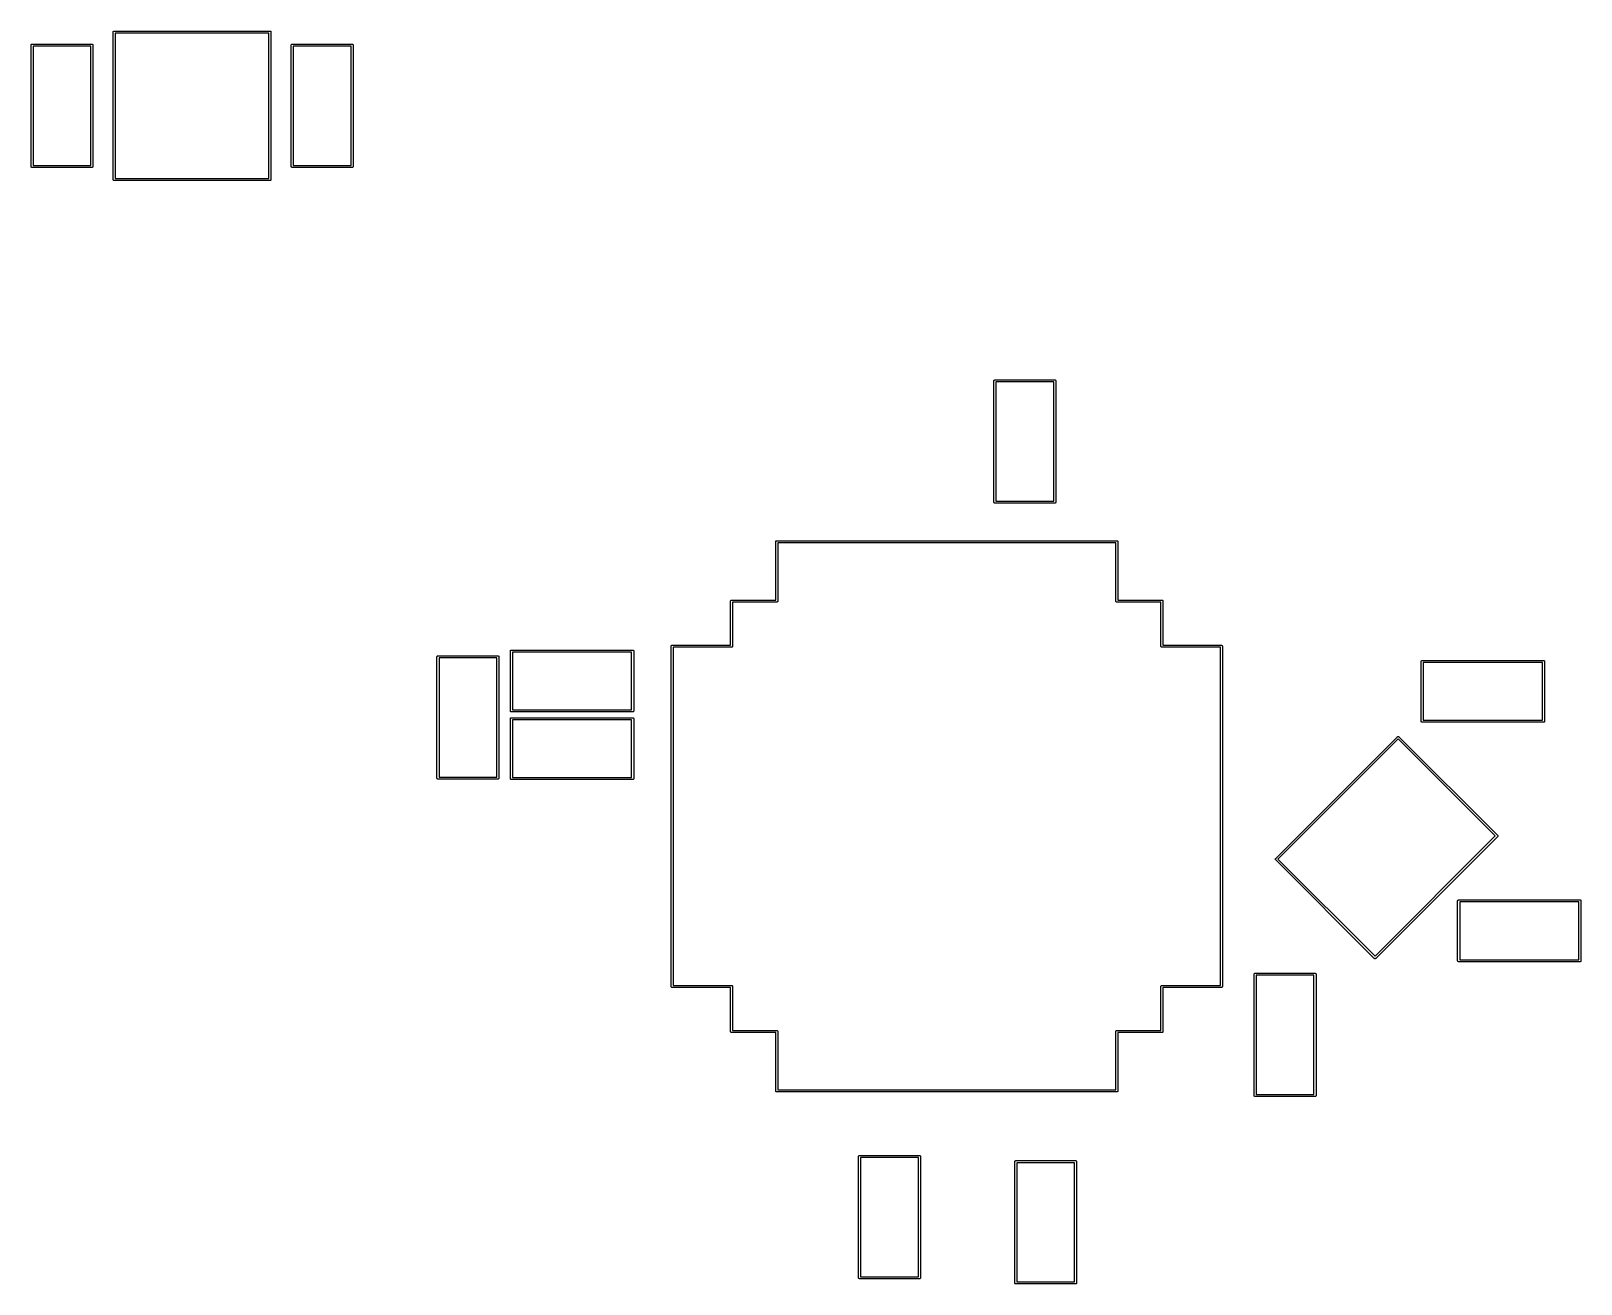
# Model space of a CAD drawing. Extents: x 5 to 305, y -129 to -34.
# Drawn here: x 88.14 to 125.97, y -90.66 to -60.09 of the extents above; entities that cross this region are included whole.
import ezdxf

# ---------------------------------------------------------------- set-up
doc = ezdxf.new("R2010")
doc.units = 0
doc.layers.add('BLACK', color=7, linetype='CONTINUOUS')

msp = doc.modelspace()

# ---------------------------------------------------------------- linework, layer by layer
at = {"layer": 'BLACK', "linetype": 'CONTINUOUS'}
for p, q in [((90.1499, -60.1125), (90.1504, -60.1076)), ((90.15, -60.1137), (90.1499, -60.1125)), ((90.15, -63.7113), (90.15, -60.1137)), ((90.1504, -60.1076), (90.1518, -60.1029)), ((90.1518, -60.1029), (90.1541, -60.0985)), ((90.1541, -60.0985), (90.1572, -60.0947)), ((90.1572, -60.0947), (90.161, -60.0916)), ((90.161, -60.0916), (90.1654, -60.0893)), ((90.1654, -60.0893), (90.1701, -60.0879)), ((90.1701, -60.0879), (90.1738, -60.0875)), ((90.1738, -60.0875), (90.175, -60.0874)), ((90.175, -60.0874), (90.1762, -60.0875)), ((90.1762, -60.0875), (93.9738, -60.0875)), ((93.9738, -60.0875), (93.975, -60.0874)), ((93.975, -60.0874), (93.9762, -60.0875)), ((93.9762, -60.0875), (93.9799, -60.0879)), ((93.9799, -60.0879), (93.9846, -60.0893)), ((93.9846, -60.0893), (93.989, -60.0916)), ((93.989, -60.0916), (93.9928, -60.0947)), ((93.9928, -60.0947), (93.9959, -60.0985)), ((93.9959, -60.0985), (93.9982, -60.1029)), ((93.9982, -60.1029), (93.9996, -60.1076)), ((93.9996, -60.1076), (94.0001, -60.1125)), ((94.0001, -60.1125), (94, -60.1137)), ((94, -60.1137), (94, -63.7113)), ((88.1449, -60.4325), (88.1454, -60.4276)), ((88.145, -60.4337), (88.1449, -60.4325)), ((88.145, -63.3913), (88.145, -60.4337)), ((88.1454, -60.4276), (88.1468, -60.4229)), ((88.1468, -60.4229), (88.1491, -60.4185)), ((88.1491, -60.4185), (88.1522, -60.4147)), ((88.1522, -60.4147), (88.156, -60.4116)), ((88.156, -60.4116), (88.1604, -60.4093)), ((88.1604, -60.4093), (88.1651, -60.4079)), ((88.1651, -60.4079), (88.1688, -60.4075)), ((88.1688, -60.4075), (88.17, -60.4074)), ((88.17, -60.4074), (88.1712, -60.4075)), ((88.1712, -60.4075), (89.6288, -60.4075)), ((88.195, -60.4575), (88.195, -63.3675)), ((89.605, -60.4575), (88.195, -60.4575)), ((89.605, -63.3675), (89.605, -60.4575)), ((89.6288, -60.4075), (89.63, -60.4074)), ((89.63, -60.4074), (89.6312, -60.4075)), ((89.6312, -60.4075), (89.6349, -60.4079)), ((89.6349, -60.4079), (89.6396, -60.4093)), ((89.6396, -60.4093), (89.644, -60.4116)), ((89.644, -60.4116), (89.6478, -60.4147)), ((89.6478, -60.4147), (89.6509, -60.4185)), ((89.6509, -60.4185), (89.6532, -60.4229)), ((89.6532, -60.4229), (89.6546, -60.4276)), ((89.6546, -60.4276), (89.6551, -60.4325)), ((89.6551, -60.4325), (89.655, -60.4337)), ((89.655, -60.4337), (89.655, -63.3913)), ((90.2, -60.1375), (90.2, -63.6875)), ((93.95, -60.1375), (90.2, -60.1375)), ((93.95, -63.6875), (93.95, -60.1375)), ((94.4949, -60.4325), (94.4954, -60.4276)), ((94.495, -60.4337), (94.4949, -60.4325)), ((94.495, -63.3913), (94.495, -60.4337)), ((94.4954, -60.4276), (94.4968, -60.4229)), ((94.4968, -60.4229), (94.4991, -60.4185)), ((94.4991, -60.4185), (94.5022, -60.4147)), ((94.5022, -60.4147), (94.506, -60.4116)), ((94.506, -60.4116), (94.5104, -60.4093)), ((94.5104, -60.4093), (94.5151, -60.4079)), ((94.5151, -60.4079), (94.5188, -60.4075)), ((94.5188, -60.4075), (94.52, -60.4074)), ((94.52, -60.4074), (94.5212, -60.4075)), ((94.5212, -60.4075), (95.9788, -60.4075)), ((94.545, -60.4575), (94.545, -63.3675)), ((95.955, -60.4575), (94.545, -60.4575)), ((95.955, -63.3675), (95.955, -60.4575)), ((95.9788, -60.4075), (95.98, -60.4074)), ((95.98, -60.4074), (95.9812, -60.4075)), ((95.9812, -60.4075), (95.9849, -60.4079)), ((95.9849, -60.4079), (95.9896, -60.4093)), ((95.9896, -60.4093), (95.994, -60.4116)), ((95.994, -60.4116), (95.9978, -60.4147)), ((95.9978, -60.4147), (96.0009, -60.4185)), ((96.0009, -60.4185), (96.0032, -60.4229)), ((96.0032, -60.4229), (96.0046, -60.4276)), ((96.0046, -60.4276), (96.0051, -60.4325)), ((96.0051, -60.4325), (96.005, -60.4337)), ((96.005, -60.4337), (96.005, -63.3913)), ((88.1449, -63.3925), (88.145, -63.3913)), ((88.1454, -63.3974), (88.1449, -63.3925)), ((88.1468, -63.4021), (88.1454, -63.3974)), ((88.1491, -63.4065), (88.1468, -63.4021)), ((88.1522, -63.4103), (88.1491, -63.4065)), ((88.156, -63.4134), (88.1522, -63.4103)), ((88.1604, -63.4157), (88.156, -63.4134)), ((88.1651, -63.4171), (88.1604, -63.4157)), ((88.1688, -63.4175), (88.1651, -63.4171)), ((88.17, -63.4176), (88.1688, -63.4175)), ((88.1688, -63.4175), (88.1688, -63.4175)), ((88.1712, -63.4175), (88.17, -63.4176)), ((89.6288, -63.4175), (88.1712, -63.4175)), ((88.195, -63.3675), (89.605, -63.3675)), ((89.63, -63.4176), (89.6288, -63.4175)), ((89.6312, -63.4175), (89.63, -63.4176)), ((89.6349, -63.4171), (89.6312, -63.4175)), ((89.6312, -63.4175), (89.6312, -63.4175)), ((89.6396, -63.4157), (89.6349, -63.4171)), ((89.644, -63.4134), (89.6396, -63.4157)), ((89.6478, -63.4103), (89.644, -63.4134)), ((89.6509, -63.4065), (89.6478, -63.4103)), ((89.6532, -63.4021), (89.6509, -63.4065)), ((89.6546, -63.3974), (89.6532, -63.4021)), ((89.6551, -63.3925), (89.6546, -63.3974)), ((89.655, -63.3913), (89.6551, -63.3925)), ((94.4949, -63.3925), (94.495, -63.3913)), ((94.4954, -63.3974), (94.4949, -63.3925)), ((94.4968, -63.4021), (94.4954, -63.3974)), ((94.4991, -63.4065), (94.4968, -63.4021)), ((94.5022, -63.4103), (94.4991, -63.4065)), ((94.506, -63.4134), (94.5022, -63.4103)), ((94.5104, -63.4157), (94.506, -63.4134)), ((94.5151, -63.4171), (94.5104, -63.4157)), ((94.5188, -63.4175), (94.5151, -63.4171)), ((94.52, -63.4176), (94.5188, -63.4175)), ((94.5188, -63.4175), (94.5188, -63.4175)), ((94.5212, -63.4175), (94.52, -63.4176)), ((95.9788, -63.4175), (94.5212, -63.4175)), ((94.545, -63.3675), (95.955, -63.3675)), ((95.98, -63.4176), (95.9788, -63.4175)), ((95.9812, -63.4175), (95.98, -63.4176)), ((95.9849, -63.4171), (95.9812, -63.4175)), ((95.9812, -63.4175), (95.9812, -63.4175)), ((95.9896, -63.4157), (95.9849, -63.4171)), ((95.994, -63.4134), (95.9896, -63.4157)), ((95.9978, -63.4103), (95.994, -63.4134)), ((96.0009, -63.4065), (95.9978, -63.4103)), ((96.0032, -63.4021), (96.0009, -63.4065)), ((96.0046, -63.3974), (96.0032, -63.4021)), ((96.0051, -63.3925), (96.0046, -63.3974)), ((96.005, -63.3913), (96.0051, -63.3925)), ((90.1499, -63.7125), (90.15, -63.7113)), ((90.1504, -63.7174), (90.1499, -63.7125)), ((90.1518, -63.7221), (90.1504, -63.7174)), ((90.1541, -63.7265), (90.1518, -63.7221)), ((90.1572, -63.7303), (90.1541, -63.7265)), ((90.161, -63.7334), (90.1572, -63.7303)), ((90.1654, -63.7357), (90.161, -63.7334)), ((90.1701, -63.7371), (90.1654, -63.7357)), ((90.1738, -63.7375), (90.1701, -63.7371)), ((90.175, -63.7376), (90.1738, -63.7375)), ((90.1738, -63.7375), (90.1738, -63.7375)), ((90.1762, -63.7375), (90.175, -63.7376)), ((93.9738, -63.7375), (90.1762, -63.7375)), ((90.2, -63.6875), (93.95, -63.6875)), ((93.975, -63.7376), (93.9738, -63.7375)), ((93.9762, -63.7375), (93.975, -63.7376)), ((93.9799, -63.7371), (93.9762, -63.7375)), ((93.9762, -63.7375), (93.9762, -63.7375)), ((93.9846, -63.7357), (93.9799, -63.7371)), ((93.989, -63.7334), (93.9846, -63.7357)), ((93.9928, -63.7303), (93.989, -63.7334)), ((93.9959, -63.7265), (93.9928, -63.7303)), ((93.9982, -63.7221), (93.9959, -63.7265)), ((93.9996, -63.7174), (93.9982, -63.7221)), ((94.0001, -63.7125), (93.9996, -63.7174)), ((94, -63.7113), (94.0001, -63.7125)), ((111.64, -68.6191), (111.642, -68.6144)), ((111.64, -68.624), (111.64, -68.6191)), ((111.64, -68.6252), (111.64, -68.624)), ((111.64, -71.5828), (111.64, -68.6252)), ((111.642, -68.6144), (111.644, -68.61)), ((111.644, -68.61), (111.647, -68.6062)), ((111.647, -68.6062), (111.651, -68.6031)), ((111.651, -68.6031), (111.655, -68.6008)), ((111.655, -68.6008), (111.66, -68.5994)), ((111.66, -68.5994), (111.664, -68.599)), ((111.664, -68.599), (111.665, -68.5989)), ((111.665, -68.5989), (111.666, -68.599)), ((111.666, -68.599), (113.124, -68.599)), ((111.69, -68.649), (111.69, -71.559)), ((113.1, -68.649), (111.69, -68.649)), ((113.1, -71.559), (113.1, -68.649)), ((113.124, -68.599), (113.125, -68.5989)), ((113.125, -68.5989), (113.126, -68.599)), ((113.126, -68.599), (113.13, -68.5994)), ((113.13, -68.5994), (113.135, -68.6008)), ((113.135, -68.6008), (113.139, -68.6031)), ((113.139, -68.6031), (113.143, -68.6062)), ((113.143, -68.6062), (113.146, -68.61)), ((113.146, -68.61), (113.148, -68.6144)), ((113.148, -68.6144), (113.15, -68.6191)), ((113.15, -68.6191), (113.15, -68.624)), ((113.15, -68.624), (113.15, -68.6252)), ((113.15, -68.6252), (113.15, -71.5828)), ((111.64, -71.584), (111.64, -71.5828)), ((111.64, -71.5889), (111.64, -71.584)), ((111.642, -71.5936), (111.64, -71.5889)), ((111.644, -71.598), (111.642, -71.5936)), ((111.647, -71.6018), (111.644, -71.598)), ((111.651, -71.6049), (111.647, -71.6018)), ((111.655, -71.6072), (111.651, -71.6049)), ((111.66, -71.6086), (111.655, -71.6072)), ((111.664, -71.609), (111.66, -71.6086)), ((111.665, -71.6091), (111.664, -71.609)), ((111.664, -71.609), (111.664, -71.609)), ((111.666, -71.609), (111.665, -71.6091)), ((113.124, -71.609), (111.666, -71.609)), ((111.69, -71.559), (113.1, -71.559)), ((113.125, -71.6091), (113.124, -71.609)), ((113.126, -71.609), (113.125, -71.6091)), ((113.13, -71.6086), (113.126, -71.609)), ((113.126, -71.609), (113.126, -71.609)), ((113.135, -71.6072), (113.13, -71.6086)), ((113.139, -71.6049), (113.135, -71.6072)), ((113.143, -71.6018), (113.139, -71.6049)), ((113.146, -71.598), (113.143, -71.6018)), ((113.148, -71.5936), (113.146, -71.598)), ((113.15, -71.5889), (113.148, -71.5936)), ((113.15, -71.5828), (113.15, -71.584)), ((113.15, -71.584), (113.15, -71.5889)), ((106.315, -72.5431), (106.317, -72.5384)), ((106.315, -72.548), (106.315, -72.5431)), ((106.315, -72.5492), (106.315, -72.548)), ((106.315, -73.973), (106.315, -72.5492)), ((106.317, -72.5384), (106.319, -72.534)), ((106.319, -72.534), (106.322, -72.5302)), ((106.322, -72.5302), (106.326, -72.5271)), ((106.326, -72.5271), (106.33, -72.5248)), ((106.33, -72.5248), (106.335, -72.5234)), ((106.335, -72.5234), (106.339, -72.523)), ((106.339, -72.523), (106.34, -72.5229)), ((106.34, -72.5229), (106.341, -72.523)), ((106.341, -72.523), (114.639, -72.523)), ((114.615, -72.573), (106.365, -72.573)), ((106.365, -72.573), (106.365, -73.9968)), ((114.615, -73.9968), (114.615, -72.573)), ((114.639, -72.523), (114.64, -72.5229)), ((114.64, -72.5229), (114.641, -72.523)), ((114.641, -72.523), (114.641, -72.523)), ((114.641, -72.523), (114.645, -72.5234)), ((114.645, -72.5234), (114.65, -72.5248)), ((114.65, -72.5248), (114.654, -72.5271)), ((114.654, -72.5271), (114.658, -72.5302)), ((114.658, -72.5302), (114.661, -72.534)), ((114.661, -72.534), (114.663, -72.5384)), ((114.663, -72.5384), (114.665, -72.5431)), ((114.665, -72.5431), (114.665, -72.548)), ((114.665, -72.548), (114.665, -72.5492)), ((114.665, -72.5492), (114.665, -73.973)), ((105.215, -73.9931), (105.217, -73.9884)), ((105.215, -73.998), (105.215, -73.9931)), ((105.215, -73.9992), (105.215, -73.998)), ((105.215, -75.073), (105.215, -73.9992)), ((105.217, -73.9884), (105.219, -73.984)), ((105.219, -73.984), (105.222, -73.9802)), ((105.222, -73.9802), (105.226, -73.9771)), ((105.226, -73.9771), (105.23, -73.9748)), ((105.23, -73.9748), (105.235, -73.9734)), ((105.235, -73.9734), (105.239, -73.973)), ((105.239, -73.973), (105.24, -73.9729)), ((105.24, -73.9729), (105.241, -73.973)), ((105.241, -73.973), (106.315, -73.973)), ((106.339, -74.023), (105.265, -74.023)), ((105.265, -74.023), (105.265, -75.0968)), ((106.34, -74.0231), (106.339, -74.023)), ((106.345, -74.0226), (106.34, -74.0231)), ((106.35, -74.0212), (106.345, -74.0226)), ((106.354, -74.0189), (106.35, -74.0212)), ((106.358, -74.0158), (106.354, -74.0189)), ((106.361, -74.012), (106.358, -74.0158)), ((106.363, -74.0076), (106.361, -74.012)), ((106.365, -74.0029), (106.363, -74.0076)), ((106.365, -73.9968), (106.365, -73.998)), ((106.365, -73.998), (106.365, -73.9992)), ((106.365, -73.9992), (106.365, -74.0029)), ((114.615, -73.998), (114.615, -73.9968)), ((114.615, -74.0029), (114.615, -73.998)), ((114.617, -74.0076), (114.615, -74.0029)), ((114.619, -74.012), (114.617, -74.0076)), ((114.622, -74.0158), (114.619, -74.012)), ((114.626, -74.0189), (114.622, -74.0158)), ((114.63, -74.0212), (114.626, -74.0189)), ((114.635, -74.0226), (114.63, -74.0212)), ((114.639, -74.023), (114.635, -74.0226)), ((114.64, -74.0231), (114.639, -74.023)), ((114.639, -74.023), (114.639, -74.023)), ((114.641, -74.023), (114.64, -74.0231)), ((115.715, -74.023), (114.641, -74.023)), ((114.665, -73.973), (115.739, -73.973)), ((115.715, -75.0968), (115.715, -74.023)), ((115.739, -73.973), (115.74, -73.9729)), ((115.74, -73.9729), (115.741, -73.973)), ((115.741, -73.973), (115.741, -73.973)), ((115.741, -73.973), (115.745, -73.9734)), ((115.745, -73.9734), (115.75, -73.9748)), ((115.75, -73.9748), (115.754, -73.9771)), ((115.754, -73.9771), (115.758, -73.9802)), ((115.758, -73.9802), (115.761, -73.984)), ((115.761, -73.984), (115.763, -73.9884)), ((115.763, -73.9884), (115.765, -73.9931)), ((115.765, -73.9931), (115.765, -73.998)), ((115.765, -73.998), (115.765, -73.9992)), ((115.765, -73.9992), (115.765, -75.073)), ((99.8409, -75.216), (99.8414, -75.2111)), ((99.841, -75.2172), (99.8409, -75.216)), ((99.841, -76.6748), (99.841, -75.2172)), ((99.8414, -75.2111), (99.8428, -75.2064)), ((99.8428, -75.2064), (99.8451, -75.202)), ((99.8451, -75.202), (99.8482, -75.1982)), ((99.8482, -75.1982), (99.852, -75.1951)), ((99.852, -75.1951), (99.8564, -75.1928)), ((99.8564, -75.1928), (99.8611, -75.1914)), ((99.8611, -75.1914), (99.8648, -75.191)), ((99.8648, -75.191), (99.866, -75.1909)), ((99.866, -75.1909), (99.8672, -75.191)), ((99.8672, -75.191), (102.825, -75.191)), ((99.891, -75.241), (99.891, -76.651)), ((102.801, -75.241), (99.891, -75.241)), ((102.801, -76.651), (102.801, -75.241)), ((102.825, -75.191), (102.826, -75.1909)), ((102.826, -75.1909), (102.827, -75.191)), ((102.827, -75.191), (102.831, -75.1914)), ((102.831, -75.1914), (102.836, -75.1928)), ((102.836, -75.1928), (102.84, -75.1951)), ((102.84, -75.1951), (102.844, -75.1982)), ((102.844, -75.1982), (102.847, -75.202)), ((102.847, -75.202), (102.849, -75.2064)), ((102.849, -75.2064), (102.851, -75.2111)), ((102.851, -75.2111), (102.851, -75.216)), ((102.851, -75.216), (102.851, -75.2172)), ((102.851, -75.2172), (102.851, -76.6748)), ((103.765, -75.0931), (103.767, -75.0884)), ((103.765, -75.098), (103.765, -75.0931)), ((103.765, -75.0992), (103.765, -75.098)), ((103.765, -79.2468), (103.765, -75.0992)), ((103.767, -75.0884), (103.769, -75.084)), ((103.769, -75.084), (103.772, -75.0802)), ((103.772, -75.0802), (103.776, -75.0771)), ((103.776, -75.0771), (103.78, -75.0748)), ((103.78, -75.0748), (103.785, -75.0734)), ((103.785, -75.0734), (103.789, -75.073)), ((103.789, -75.073), (103.79, -75.0729)), ((103.79, -75.0729), (103.791, -75.073)), ((103.791, -75.073), (105.215, -75.073)), ((105.239, -75.123), (103.815, -75.123)), ((103.815, -75.123), (103.815, -83.373)), ((105.24, -75.1231), (105.239, -75.123)), ((105.245, -75.1226), (105.24, -75.1231)), ((105.25, -75.1212), (105.245, -75.1226)), ((105.254, -75.1189), (105.25, -75.1212)), ((105.258, -75.1158), (105.254, -75.1189)), ((105.261, -75.112), (105.258, -75.1158)), ((105.263, -75.1076), (105.261, -75.112)), ((105.265, -75.1029), (105.263, -75.1076)), ((105.265, -75.0968), (105.265, -75.098)), ((105.265, -75.098), (105.265, -75.0992)), ((105.265, -75.0992), (105.265, -75.1029)), ((115.715, -75.098), (115.715, -75.0968)), ((115.715, -75.1029), (115.715, -75.098)), ((115.717, -75.1076), (115.715, -75.1029)), ((115.719, -75.112), (115.717, -75.1076)), ((115.722, -75.1158), (115.719, -75.112)), ((115.726, -75.1189), (115.722, -75.1158)), ((115.73, -75.1212), (115.726, -75.1189)), ((115.735, -75.1226), (115.73, -75.1212)), ((115.739, -75.123), (115.735, -75.1226)), ((115.74, -75.1231), (115.739, -75.123)), ((115.739, -75.123), (115.739, -75.123)), ((115.741, -75.123), (115.74, -75.1231)), ((117.165, -75.123), (115.741, -75.123)), ((115.765, -75.073), (117.189, -75.073)), ((117.165, -79.2468), (117.165, -75.123)), ((117.189, -75.073), (117.19, -75.0729)), ((117.19, -75.0729), (117.191, -75.073)), ((117.191, -75.073), (117.191, -75.073)), ((117.191, -75.073), (117.195, -75.0734)), ((117.195, -75.0734), (117.2, -75.0748)), ((117.2, -75.0748), (117.204, -75.0771)), ((117.204, -75.0771), (117.208, -75.0802)), ((117.208, -75.0802), (117.211, -75.084)), ((117.211, -75.084), (117.213, -75.0884)), ((117.213, -75.0884), (117.215, -75.0931)), ((117.215, -75.0931), (117.215, -75.098)), ((117.215, -75.098), (117.215, -75.0992)), ((117.215, -75.0992), (117.215, -83.3968)), ((98.0509, -75.355), (98.0514, -75.3501)), ((98.051, -75.3562), (98.0509, -75.355)), ((98.051, -78.3138), (98.051, -75.3562)), ((98.0514, -75.3501), (98.0528, -75.3454)), ((98.0528, -75.3454), (98.0551, -75.341)), ((98.0551, -75.341), (98.0582, -75.3372)), ((98.0582, -75.3372), (98.062, -75.3341)), ((98.062, -75.3341), (98.0664, -75.3318)), ((98.0664, -75.3318), (98.0711, -75.3304)), ((98.0711, -75.3304), (98.0748, -75.33)), ((98.0748, -75.33), (98.076, -75.3299)), ((98.076, -75.3299), (98.0772, -75.33)), ((98.0772, -75.33), (99.5348, -75.33)), ((98.101, -75.38), (98.101, -78.29)), ((99.511, -75.38), (98.101, -75.38)), ((99.511, -78.29), (99.511, -75.38)), ((99.5348, -75.33), (99.536, -75.3299)), ((99.536, -75.3299), (99.5372, -75.33)), ((99.5372, -75.33), (99.5409, -75.3304)), ((99.5409, -75.3304), (99.5456, -75.3318)), ((99.5456, -75.3318), (99.55, -75.3341)), ((99.55, -75.3341), (99.5538, -75.3372)), ((99.5538, -75.3372), (99.5569, -75.341)), ((99.5569, -75.341), (99.5592, -75.3454)), ((99.5592, -75.3454), (99.5606, -75.3501)), ((99.5606, -75.3501), (99.5611, -75.355)), ((99.5611, -75.355), (99.561, -75.3562)), ((99.561, -75.3562), (99.561, -78.3138)), ((122.066, -75.4651), (122.068, -75.4604)), ((122.066, -75.47), (122.066, -75.4651)), ((122.066, -75.4712), (122.066, -75.47)), ((122.066, -76.9288), (122.066, -75.4712)), ((122.068, -75.4604), (122.07, -75.456)), ((122.07, -75.456), (122.073, -75.4522)), ((122.073, -75.4522), (122.077, -75.4491)), ((122.077, -75.4491), (122.081, -75.4468)), ((122.081, -75.4468), (122.086, -75.4454)), ((122.086, -75.4454), (122.09, -75.445)), ((122.09, -75.445), (122.091, -75.4449)), ((122.091, -75.4449), (122.092, -75.445)), ((122.092, -75.445), (125.05, -75.445)), ((122.116, -75.495), (122.116, -76.905)), ((125.026, -75.495), (122.116, -75.495)), ((125.026, -76.905), (125.026, -75.495)), ((125.05, -75.445), (125.051, -75.4449)), ((125.051, -75.4449), (125.052, -75.445)), ((125.052, -75.445), (125.056, -75.4454)), ((125.056, -75.4454), (125.061, -75.4468)), ((125.061, -75.4468), (125.065, -75.4491)), ((125.065, -75.4491), (125.069, -75.4522)), ((125.069, -75.4522), (125.072, -75.456)), ((125.072, -75.456), (125.074, -75.4604)), ((125.074, -75.4604), (125.076, -75.4651)), ((125.076, -75.4651), (125.076, -75.47)), ((125.076, -75.47), (125.076, -75.4712)), ((125.076, -75.4712), (125.076, -76.9288)), ((99.8409, -76.676), (99.841, -76.6748)), ((99.8414, -76.6809), (99.8409, -76.676)), ((99.8428, -76.6856), (99.8414, -76.6809)), ((99.8451, -76.69), (99.8428, -76.6856)), ((99.8482, -76.6938), (99.8451, -76.69)), ((99.852, -76.6969), (99.8482, -76.6938)), ((99.8564, -76.6992), (99.852, -76.6969)), ((99.8611, -76.7006), (99.8564, -76.6992)), ((99.8648, -76.701), (99.8611, -76.7006)), ((99.866, -76.7011), (99.8648, -76.701)), ((99.8648, -76.701), (99.8648, -76.701)), ((99.8672, -76.701), (99.866, -76.7011)), ((102.825, -76.701), (99.8672, -76.701)), ((99.891, -76.651), (102.801, -76.651)), ((102.826, -76.7011), (102.825, -76.701)), ((102.827, -76.701), (102.826, -76.7011)), ((102.831, -76.7006), (102.827, -76.701)), ((102.827, -76.701), (102.827, -76.701)), ((102.836, -76.6992), (102.831, -76.7006)), ((102.84, -76.6969), (102.836, -76.6992)), ((102.844, -76.6938), (102.84, -76.6969)), ((102.847, -76.69), (102.844, -76.6938)), ((102.849, -76.6856), (102.847, -76.69)), ((102.851, -76.6809), (102.849, -76.6856)), ((102.851, -76.6748), (102.851, -76.676)), ((102.851, -76.676), (102.851, -76.6809)), ((99.8409, -76.867), (99.8414, -76.8621)), ((99.841, -76.8682), (99.8409, -76.867)), ((99.841, -78.3258), (99.841, -76.8682)), ((99.8414, -76.8621), (99.8428, -76.8574)), ((99.8428, -76.8574), (99.8451, -76.853)), ((99.8451, -76.853), (99.8482, -76.8492)), ((99.8482, -76.8492), (99.852, -76.8461)), ((99.852, -76.8461), (99.8564, -76.8438)), ((99.8564, -76.8438), (99.8611, -76.8424)), ((99.8611, -76.8424), (99.8648, -76.842)), ((99.8648, -76.842), (99.866, -76.8419)), ((99.866, -76.8419), (99.8672, -76.842)), ((99.8672, -76.842), (102.825, -76.842)), ((99.891, -76.892), (99.891, -78.302)), ((102.801, -76.892), (99.891, -76.892)), ((102.801, -78.302), (102.801, -76.892)), ((102.825, -76.842), (102.826, -76.8419)), ((102.826, -76.8419), (102.827, -76.842)), ((102.827, -76.842), (102.831, -76.8424)), ((102.831, -76.8424), (102.836, -76.8438)), ((102.836, -76.8438), (102.84, -76.8461)), ((102.84, -76.8461), (102.844, -76.8492)), ((102.844, -76.8492), (102.847, -76.853)), ((102.847, -76.853), (102.849, -76.8574)), ((102.849, -76.8574), (102.851, -76.8621)), ((102.851, -76.8621), (102.851, -76.867)), ((102.851, -76.867), (102.851, -76.8682)), ((102.851, -76.8682), (102.851, -78.3258)), ((122.066, -76.93), (122.066, -76.9288)), ((122.066, -76.9349), (122.066, -76.93)), ((122.068, -76.9396), (122.066, -76.9349)), ((122.07, -76.944), (122.068, -76.9396)), ((122.073, -76.9478), (122.07, -76.944)), ((122.077, -76.9509), (122.073, -76.9478)), ((122.081, -76.9532), (122.077, -76.9509)), ((122.086, -76.9546), (122.081, -76.9532)), ((122.09, -76.955), (122.086, -76.9546)), ((122.091, -76.9551), (122.09, -76.955)), ((122.09, -76.955), (122.09, -76.955)), ((122.092, -76.955), (122.091, -76.9551)), ((125.05, -76.955), (122.092, -76.955)), ((122.116, -76.905), (125.026, -76.905)), ((125.051, -76.9551), (125.05, -76.955)), ((125.052, -76.955), (125.051, -76.9551)), ((125.056, -76.9546), (125.052, -76.955)), ((125.052, -76.955), (125.052, -76.955)), ((125.061, -76.9532), (125.056, -76.9546)), ((125.065, -76.9509), (125.061, -76.9532)), ((125.069, -76.9478), (125.065, -76.9509)), ((125.072, -76.944), (125.069, -76.9478)), ((125.074, -76.9396), (125.072, -76.944)), ((125.076, -76.9349), (125.074, -76.9396)), ((125.076, -76.9288), (125.076, -76.93)), ((125.076, -76.93), (125.076, -76.9349)), ((118.518, -80.2743), (121.486, -77.3062)), ((121.505, -77.3583), (118.57, -80.2928)), ((121.486, -77.3062), (121.487, -77.3052)), ((121.487, -77.3052), (121.488, -77.3045)), ((121.488, -77.3045), (121.491, -77.3021)), ((121.488, -77.3045), (121.488, -77.3045)), ((121.491, -77.3021), (121.495, -77.2998)), ((121.495, -77.2998), (121.5, -77.2984)), ((121.5, -77.2984), (121.505, -77.2979)), ((121.505, -77.2979), (121.51, -77.2984)), ((123.874, -79.7272), (121.505, -77.3583)), ((121.51, -77.2984), (121.514, -77.2998)), ((121.514, -77.2998), (121.519, -77.3021)), ((121.519, -77.3021), (121.523, -77.3052)), ((121.523, -77.3052), (121.523, -77.3062)), ((121.523, -77.3062), (123.926, -79.7086)), ((98.0509, -78.315), (98.051, -78.3138)), ((98.0514, -78.3199), (98.0509, -78.315)), ((98.0528, -78.3246), (98.0514, -78.3199)), ((98.0551, -78.329), (98.0528, -78.3246)), ((98.0582, -78.3328), (98.0551, -78.329)), ((98.062, -78.3359), (98.0582, -78.3328)), ((98.0664, -78.3382), (98.062, -78.3359)), ((98.0711, -78.3396), (98.0664, -78.3382)), ((98.0748, -78.34), (98.0711, -78.3396)), ((98.076, -78.3401), (98.0748, -78.34)), ((98.0748, -78.34), (98.0748, -78.34)), ((98.0772, -78.34), (98.076, -78.3401)), ((99.5348, -78.34), (98.0772, -78.34)), ((98.101, -78.29), (99.511, -78.29)), ((99.536, -78.3401), (99.5348, -78.34)), ((99.5372, -78.34), (99.536, -78.3401)), ((99.5409, -78.3396), (99.5372, -78.34)), ((99.5372, -78.34), (99.5372, -78.34)), ((99.5456, -78.3382), (99.5409, -78.3396)), ((99.55, -78.3359), (99.5456, -78.3382)), ((99.5538, -78.3328), (99.55, -78.3359)), ((99.5569, -78.329), (99.5538, -78.3328)), ((99.5592, -78.3246), (99.5569, -78.329)), ((99.5606, -78.3199), (99.5592, -78.3246)), ((99.5611, -78.315), (99.5606, -78.3199)), ((99.561, -78.3138), (99.5611, -78.315)), ((99.8409, -78.327), (99.841, -78.3258)), ((99.8414, -78.3319), (99.8409, -78.327)), ((99.8428, -78.3366), (99.8414, -78.3319)), ((99.8451, -78.341), (99.8428, -78.3366)), ((99.8482, -78.3448), (99.8451, -78.341)), ((99.852, -78.3479), (99.8482, -78.3448)), ((99.8564, -78.3502), (99.852, -78.3479)), ((99.8611, -78.3516), (99.8564, -78.3502)), ((99.8648, -78.352), (99.8611, -78.3516)), ((99.866, -78.3521), (99.8648, -78.352)), ((99.8648, -78.352), (99.8648, -78.352)), ((99.8672, -78.352), (99.866, -78.3521)), ((102.825, -78.352), (99.8672, -78.352)), ((99.891, -78.302), (102.801, -78.302)), ((102.826, -78.3521), (102.825, -78.352)), ((102.827, -78.352), (102.826, -78.3521)), ((102.831, -78.3516), (102.827, -78.352)), ((102.827, -78.352), (102.827, -78.352)), ((102.836, -78.3502), (102.831, -78.3516)), ((102.84, -78.3479), (102.836, -78.3502)), ((102.844, -78.3448), (102.84, -78.3479)), ((102.847, -78.341), (102.844, -78.3448)), ((102.849, -78.3366), (102.847, -78.341)), ((102.851, -78.3319), (102.849, -78.3366)), ((102.851, -78.3258), (102.851, -78.327)), ((102.851, -78.327), (102.851, -78.3319)), ((103.765, -83.3968), (103.765, -79.2468)), ((117.165, -83.373), (117.165, -79.2468)), ((120.939, -82.6617), (123.874, -79.7272)), ((123.926, -79.7457), (120.958, -82.7138)), ((123.926, -79.7086), (123.927, -79.7094)), ((123.927, -79.7449), (123.926, -79.7457)), ((123.927, -79.7094), (123.928, -79.7103)), ((123.928, -79.744), (123.927, -79.7449)), ((123.928, -79.7103), (123.928, -79.7103)), ((123.928, -79.7103), (123.93, -79.7132)), ((123.93, -79.7411), (123.928, -79.744)), ((123.928, -79.744), (123.928, -79.744)), ((123.93, -79.7132), (123.932, -79.7175)), ((123.932, -79.7368), (123.93, -79.7411)), ((123.932, -79.7175), (123.932, -79.7175)), ((123.932, -79.7175), (123.934, -79.7223)), ((123.934, -79.7321), (123.932, -79.7368)), ((123.934, -79.7223), (123.934, -79.7272)), ((123.934, -79.7272), (123.934, -79.7321)), ((118.51, -80.2879), (118.512, -80.2832)), ((118.51, -80.2928), (118.51, -80.2879)), ((118.51, -80.2977), (118.51, -80.2928)), ((118.512, -80.3025), (118.51, -80.2977)), ((118.512, -80.2832), (118.514, -80.2789)), ((118.514, -80.3068), (118.512, -80.3025)), ((118.514, -80.2789), (118.516, -80.276)), ((118.517, -80.3106), (118.514, -80.3068)), ((118.516, -80.276), (118.517, -80.2751)), ((118.517, -80.2751), (118.518, -80.2743)), ((118.518, -80.3114), (118.517, -80.3106)), ((120.921, -82.7138), (118.518, -80.3114)), ((118.57, -80.2928), (120.939, -82.6617)), ((122.955, -81.3071), (122.957, -81.3024)), ((122.955, -81.312), (122.955, -81.3071)), ((122.955, -81.3132), (122.955, -81.312)), ((122.955, -82.7708), (122.955, -81.3132)), ((122.957, -81.3024), (122.959, -81.298)), ((122.959, -81.298), (122.962, -81.2942)), ((122.962, -81.2942), (122.966, -81.2911)), ((122.966, -81.2911), (122.97, -81.2888)), ((122.97, -81.2888), (122.975, -81.2874)), ((122.975, -81.2874), (122.979, -81.287)), ((122.979, -81.287), (122.98, -81.2869)), ((122.98, -81.2869), (122.981, -81.287)), ((122.981, -81.287), (125.939, -81.287)), ((125.939, -81.287), (125.94, -81.2869)), ((125.94, -81.2869), (125.941, -81.287)), ((125.941, -81.287), (125.945, -81.2874)), ((125.945, -81.2874), (125.95, -81.2888)), ((125.95, -81.2888), (125.954, -81.2911)), ((125.954, -81.2911), (125.958, -81.2942)), ((125.958, -81.2942), (125.961, -81.298)), ((125.961, -81.298), (125.963, -81.3024)), ((125.963, -81.3024), (125.965, -81.3071)), ((125.965, -81.3071), (125.965, -81.312)), ((125.965, -81.312), (125.965, -81.3132)), ((125.965, -81.3132), (125.965, -82.7708)), ((123.005, -81.337), (123.005, -82.747)), ((125.915, -81.337), (123.005, -81.337)), ((125.915, -82.747), (125.915, -81.337)), ((120.921, -82.7148), (120.921, -82.7138)), ((120.922, -82.7155), (120.921, -82.7148)), ((120.925, -82.7179), (120.922, -82.7155)), ((120.922, -82.7155), (120.922, -82.7155)), ((120.93, -82.7202), (120.925, -82.7179)), ((120.934, -82.7216), (120.93, -82.7202)), ((120.939, -82.7221), (120.934, -82.7216)), ((120.944, -82.7216), (120.939, -82.7221)), ((120.949, -82.7202), (120.944, -82.7216)), ((120.953, -82.7179), (120.949, -82.7202)), ((120.957, -82.7148), (120.953, -82.7179)), ((120.958, -82.7138), (120.957, -82.7148)), ((122.955, -82.772), (122.955, -82.7708)), ((122.955, -82.7769), (122.955, -82.772)), ((122.957, -82.7816), (122.955, -82.7769)), ((122.959, -82.786), (122.957, -82.7816)), ((122.962, -82.7898), (122.959, -82.786)), ((122.966, -82.7929), (122.962, -82.7898)), ((122.97, -82.7952), (122.966, -82.7929)), ((122.975, -82.7966), (122.97, -82.7952)), ((122.979, -82.797), (122.975, -82.7966)), ((122.98, -82.7971), (122.979, -82.797)), ((122.979, -82.797), (122.979, -82.797)), ((122.981, -82.797), (122.98, -82.7971)), ((125.939, -82.797), (122.981, -82.797)), ((123.005, -82.747), (125.915, -82.747)), ((125.94, -82.7971), (125.939, -82.797)), ((125.941, -82.797), (125.94, -82.7971)), ((125.945, -82.7966), (125.941, -82.797)), ((125.941, -82.797), (125.941, -82.797)), ((125.95, -82.7952), (125.945, -82.7966)), ((125.954, -82.7929), (125.95, -82.7952)), ((125.958, -82.7898), (125.954, -82.7929)), ((125.961, -82.786), (125.958, -82.7898)), ((125.963, -82.7816), (125.961, -82.786)), ((125.965, -82.7769), (125.963, -82.7816)), ((125.965, -82.7708), (125.965, -82.772)), ((125.965, -82.772), (125.965, -82.7769)), ((117.99, -83.0971), (117.992, -83.0924)), ((117.99, -83.102), (117.99, -83.0971)), ((117.99, -83.1032), (117.99, -83.102)), ((117.99, -86.0608), (117.99, -83.1032)), ((117.992, -83.0924), (117.994, -83.088)), ((117.994, -83.088), (117.997, -83.0842)), ((117.997, -83.0842), (118.001, -83.0811)), ((118.001, -83.0811), (118.005, -83.0788)), ((118.005, -83.0788), (118.01, -83.0774)), ((118.01, -83.0774), (118.014, -83.077)), ((118.014, -83.077), (118.015, -83.0769)), ((118.015, -83.0769), (118.016, -83.077)), ((118.016, -83.077), (119.474, -83.077)), ((118.04, -83.127), (118.04, -86.037)), ((119.45, -83.127), (118.04, -83.127)), ((119.45, -86.037), (119.45, -83.127)), ((119.474, -83.077), (119.475, -83.0769)), ((119.475, -83.0769), (119.476, -83.077)), ((119.476, -83.077), (119.48, -83.0774)), ((119.48, -83.0774), (119.485, -83.0788)), ((119.485, -83.0788), (119.489, -83.0811)), ((119.489, -83.0811), (119.493, -83.0842)), ((119.493, -83.0842), (119.496, -83.088)), ((119.496, -83.088), (119.498, -83.0924)), ((119.498, -83.0924), (119.5, -83.0971)), ((119.5, -83.0971), (119.5, -83.102)), ((119.5, -83.102), (119.5, -83.1032)), ((119.5, -83.1032), (119.5, -86.0608)), ((103.765, -83.398), (103.765, -83.3968)), ((103.765, -83.4029), (103.765, -83.398)), ((103.767, -83.4076), (103.765, -83.4029)), ((103.769, -83.412), (103.767, -83.4076)), ((103.772, -83.4158), (103.769, -83.412)), ((103.776, -83.4189), (103.772, -83.4158)), ((103.78, -83.4212), (103.776, -83.4189)), ((103.785, -83.4226), (103.78, -83.4212)), ((103.79, -83.4231), (103.785, -83.4226)), ((103.791, -83.423), (103.79, -83.4231)), ((105.215, -83.423), (103.791, -83.423)), ((103.815, -83.373), (105.239, -83.373)), ((105.215, -84.4968), (105.215, -83.423)), ((105.239, -83.373), (105.24, -83.3729)), ((105.24, -83.3729), (105.241, -83.373)), ((105.241, -83.373), (105.245, -83.3734)), ((105.245, -83.3734), (105.25, -83.3748)), ((105.25, -83.3748), (105.254, -83.3771)), ((105.254, -83.3771), (105.258, -83.3802)), ((105.258, -83.3802), (105.261, -83.384)), ((105.261, -83.384), (105.263, -83.3884)), ((105.263, -83.3884), (105.265, -83.3931)), ((105.265, -83.3931), (105.265, -83.398)), ((105.265, -83.398), (105.265, -83.3992)), ((105.265, -83.3992), (105.265, -84.473)), ((115.715, -83.3931), (115.717, -83.3884)), ((115.715, -83.398), (115.715, -83.3931)), ((115.715, -83.3992), (115.715, -83.398)), ((115.715, -84.473), (115.715, -83.3992)), ((115.717, -83.3884), (115.719, -83.384)), ((115.719, -83.384), (115.722, -83.3802)), ((115.722, -83.3802), (115.726, -83.3771)), ((115.726, -83.3771), (115.73, -83.3748)), ((115.73, -83.3748), (115.735, -83.3734)), ((115.735, -83.3734), (115.739, -83.373)), ((115.739, -83.373), (115.74, -83.3729)), ((115.739, -83.373), (115.739, -83.373)), ((115.74, -83.3729), (115.741, -83.373)), ((115.741, -83.373), (117.165, -83.373)), ((117.189, -83.423), (115.765, -83.423)), ((115.765, -83.423), (115.765, -84.4968)), ((117.19, -83.4231), (117.189, -83.423)), ((117.191, -83.423), (117.19, -83.4231)), ((117.195, -83.4226), (117.191, -83.423)), ((117.191, -83.423), (117.191, -83.423)), ((117.2, -83.4212), (117.195, -83.4226)), ((117.204, -83.4189), (117.2, -83.4212)), ((117.208, -83.4158), (117.204, -83.4189)), ((117.211, -83.412), (117.208, -83.4158)), ((117.213, -83.4076), (117.211, -83.412)), ((117.215, -83.4029), (117.213, -83.4076)), ((117.215, -83.3968), (117.215, -83.398)), ((117.215, -83.398), (117.215, -83.4029)), ((105.215, -84.498), (105.215, -84.4968)), ((105.215, -84.5029), (105.215, -84.498)), ((105.217, -84.5076), (105.215, -84.5029)), ((105.219, -84.512), (105.217, -84.5076)), ((105.222, -84.5158), (105.219, -84.512)), ((105.226, -84.5189), (105.222, -84.5158)), ((105.23, -84.5212), (105.226, -84.5189)), ((105.235, -84.5226), (105.23, -84.5212)), ((105.24, -84.5231), (105.235, -84.5226)), ((105.241, -84.523), (105.24, -84.5231)), ((106.315, -84.523), (105.241, -84.523)), ((105.265, -84.473), (106.339, -84.473)), ((106.315, -85.9468), (106.315, -84.523)), ((106.339, -84.473), (106.34, -84.4729)), ((106.34, -84.4729), (106.341, -84.473)), ((106.341, -84.473), (106.345, -84.4734)), ((106.345, -84.4734), (106.35, -84.4748)), ((106.35, -84.4748), (106.354, -84.4771)), ((106.354, -84.4771), (106.358, -84.4802)), ((106.358, -84.4802), (106.361, -84.484)), ((106.361, -84.484), (106.363, -84.4884)), ((106.363, -84.4884), (106.365, -84.4931)), ((106.365, -84.4931), (106.365, -84.498)), ((106.365, -84.498), (106.365, -84.4992)), ((106.365, -84.4992), (106.365, -85.923)), ((114.615, -84.4931), (114.617, -84.4884)), ((114.615, -84.498), (114.615, -84.4931)), ((114.615, -84.4992), (114.615, -84.498)), ((114.615, -85.923), (114.615, -84.4992)), ((114.617, -84.4884), (114.619, -84.484)), ((114.619, -84.484), (114.622, -84.4802)), ((114.622, -84.4802), (114.626, -84.4771)), ((114.626, -84.4771), (114.63, -84.4748)), ((114.63, -84.4748), (114.635, -84.4734)), ((114.635, -84.4734), (114.639, -84.473)), ((114.639, -84.473), (114.64, -84.4729)), ((114.639, -84.473), (114.639, -84.473)), ((114.64, -84.4729), (114.641, -84.473)), ((114.641, -84.473), (115.715, -84.473)), ((115.739, -84.523), (114.665, -84.523)), ((114.665, -84.523), (114.665, -85.9468)), ((115.74, -84.5231), (115.739, -84.523)), ((115.741, -84.523), (115.74, -84.5231)), ((115.745, -84.5226), (115.741, -84.523)), ((115.741, -84.523), (115.741, -84.523)), ((115.75, -84.5212), (115.745, -84.5226)), ((115.754, -84.5189), (115.75, -84.5212)), ((115.758, -84.5158), (115.754, -84.5189)), ((115.761, -84.512), (115.758, -84.5158)), ((115.763, -84.5076), (115.761, -84.512)), ((115.765, -84.5029), (115.763, -84.5076)), ((115.765, -84.4968), (115.765, -84.498)), ((115.765, -84.498), (115.765, -84.5029)), ((106.315, -85.948), (106.315, -85.9468)), ((106.315, -85.9529), (106.315, -85.948)), ((106.317, -85.9576), (106.315, -85.9529)), ((106.319, -85.962), (106.317, -85.9576)), ((106.322, -85.9658), (106.319, -85.962)), ((106.326, -85.9689), (106.322, -85.9658)), ((106.33, -85.9712), (106.326, -85.9689)), ((106.335, -85.9726), (106.33, -85.9712)), ((106.34, -85.9731), (106.335, -85.9726)), ((106.341, -85.973), (106.34, -85.9731)), ((114.639, -85.973), (106.341, -85.973)), ((106.365, -85.923), (114.615, -85.923)), ((114.64, -85.9731), (114.639, -85.973)), ((114.641, -85.973), (114.64, -85.9731)), ((114.645, -85.9726), (114.641, -85.973)), ((114.641, -85.973), (114.641, -85.973)), ((114.65, -85.9712), (114.645, -85.9726)), ((114.654, -85.9689), (114.65, -85.9712)), ((114.658, -85.9658), (114.654, -85.9689)), ((114.661, -85.962), (114.658, -85.9658)), ((114.663, -85.9576), (114.661, -85.962)), ((114.665, -85.9529), (114.663, -85.9576)), ((114.665, -85.9468), (114.665, -85.948)), ((114.665, -85.948), (114.665, -85.9529)), ((117.99, -86.062), (117.99, -86.0608)), ((117.99, -86.0669), (117.99, -86.062)), ((117.992, -86.0716), (117.99, -86.0669)), ((117.994, -86.076), (117.992, -86.0716)), ((117.997, -86.0798), (117.994, -86.076)), ((118.001, -86.0829), (117.997, -86.0798)), ((118.005, -86.0852), (118.001, -86.0829)), ((118.01, -86.0866), (118.005, -86.0852)), ((118.014, -86.087), (118.01, -86.0866)), ((118.015, -86.0871), (118.014, -86.087)), ((118.014, -86.087), (118.014, -86.087)), ((118.016, -86.087), (118.015, -86.0871)), ((119.474, -86.087), (118.016, -86.087)), ((118.04, -86.037), (119.45, -86.037)), ((119.475, -86.0871), (119.474, -86.087)), ((119.476, -86.087), (119.475, -86.0871)), ((119.48, -86.0866), (119.476, -86.087)), ((119.476, -86.087), (119.476, -86.087)), ((119.485, -86.0852), (119.48, -86.0866)), ((119.489, -86.0829), (119.485, -86.0852)), ((119.493, -86.0798), (119.489, -86.0829)), ((119.496, -86.076), (119.493, -86.0798)), ((119.498, -86.0716), (119.496, -86.076)), ((119.5, -86.0669), (119.498, -86.0716)), ((119.5, -86.0608), (119.5, -86.062)), ((119.5, -86.062), (119.5, -86.0669)), ((108.338, -87.5421), (108.34, -87.5374)), ((108.338, -87.547), (108.338, -87.5421)), ((108.338, -87.5482), (108.338, -87.547)), ((108.338, -90.5058), (108.338, -87.5482)), ((108.34, -87.5374), (108.342, -87.533)), ((108.342, -87.533), (108.345, -87.5292)), ((108.345, -87.5292), (108.349, -87.5261)), ((108.349, -87.5261), (108.353, -87.5238)), ((108.353, -87.5238), (108.358, -87.5224)), ((108.358, -87.5224), (108.362, -87.522)), ((108.362, -87.522), (108.363, -87.5219)), ((108.363, -87.5219), (108.364, -87.522)), ((108.364, -87.522), (109.822, -87.522)), ((108.388, -87.572), (108.388, -90.482)), ((109.798, -87.572), (108.388, -87.572)), ((109.798, -90.482), (109.798, -87.572)), ((109.822, -87.522), (109.823, -87.5219)), ((109.823, -87.5219), (109.824, -87.522)), ((109.824, -87.522), (109.828, -87.5224)), ((109.828, -87.5224), (109.833, -87.5238)), ((109.833, -87.5238), (109.837, -87.5261)), ((109.837, -87.5261), (109.841, -87.5292)), ((109.841, -87.5292), (109.844, -87.533)), ((109.844, -87.533), (109.846, -87.5374)), ((109.846, -87.5374), (109.848, -87.5421)), ((109.848, -87.5421), (109.848, -87.547)), ((109.848, -87.547), (109.848, -87.5482)), ((109.848, -87.5482), (109.848, -90.5058)), ((112.148, -87.6691), (112.15, -87.6644)), ((112.148, -87.674), (112.148, -87.6691)), ((112.148, -87.6752), (112.148, -87.674)), ((112.148, -90.6328), (112.148, -87.6752)), ((112.15, -87.6644), (112.152, -87.66)), ((112.152, -87.66), (112.155, -87.6562)), ((112.155, -87.6562), (112.159, -87.6531)), ((112.159, -87.6531), (112.163, -87.6508)), ((112.163, -87.6508), (112.168, -87.6494)), ((112.168, -87.6494), (112.172, -87.649)), ((112.172, -87.649), (112.173, -87.6489)), ((112.173, -87.6489), (112.174, -87.649)), ((112.174, -87.649), (113.632, -87.649)), ((112.198, -87.699), (112.198, -90.609)), ((113.608, -87.699), (112.198, -87.699)), ((113.608, -90.609), (113.608, -87.699)), ((113.632, -87.649), (113.633, -87.6489)), ((113.633, -87.6489), (113.634, -87.649)), ((113.634, -87.649), (113.638, -87.6494)), ((113.638, -87.6494), (113.643, -87.6508)), ((113.643, -87.6508), (113.647, -87.6531)), ((113.647, -87.6531), (113.651, -87.6562)), ((113.651, -87.6562), (113.654, -87.66)), ((113.654, -87.66), (113.656, -87.6644)), ((113.656, -87.6644), (113.658, -87.6691)), ((113.658, -87.6691), (113.658, -87.674)), ((113.658, -87.674), (113.658, -87.6752)), ((113.658, -87.6752), (113.658, -90.6328)), ((108.338, -90.507), (108.338, -90.5058)), ((108.338, -90.5119), (108.338, -90.507)), ((108.34, -90.5166), (108.338, -90.5119)), ((108.342, -90.521), (108.34, -90.5166)), ((108.345, -90.5248), (108.342, -90.521)), ((108.349, -90.5279), (108.345, -90.5248)), ((108.353, -90.5302), (108.349, -90.5279)), ((108.358, -90.5316), (108.353, -90.5302)), ((108.362, -90.532), (108.358, -90.5316)), ((108.363, -90.5321), (108.362, -90.532)), ((108.362, -90.532), (108.362, -90.532)), ((108.364, -90.532), (108.363, -90.5321)), ((109.822, -90.532), (108.364, -90.532)), ((108.388, -90.482), (109.798, -90.482)), ((109.823, -90.5321), (109.822, -90.532)), ((109.824, -90.532), (109.823, -90.5321)), ((109.828, -90.5316), (109.824, -90.532)), ((109.824, -90.532), (109.824, -90.532)), ((109.833, -90.5302), (109.828, -90.5316)), ((109.837, -90.5279), (109.833, -90.5302)), ((109.841, -90.5248), (109.837, -90.5279)), ((109.844, -90.521), (109.841, -90.5248)), ((109.846, -90.5166), (109.844, -90.521)), ((109.848, -90.5119), (109.846, -90.5166)), ((109.848, -90.5058), (109.848, -90.507)), ((109.848, -90.507), (109.848, -90.5119)), ((112.148, -90.634), (112.148, -90.6328)), ((112.148, -90.6389), (112.148, -90.634)), ((112.15, -90.6436), (112.148, -90.6389)), ((112.152, -90.648), (112.15, -90.6436)), ((112.155, -90.6518), (112.152, -90.648)), ((112.159, -90.6549), (112.155, -90.6518)), ((112.163, -90.6572), (112.159, -90.6549)), ((112.168, -90.6586), (112.163, -90.6572)), ((112.172, -90.659), (112.168, -90.6586)), ((112.173, -90.6591), (112.172, -90.659)), ((112.172, -90.659), (112.172, -90.659)), ((112.174, -90.659), (112.173, -90.6591)), ((113.632, -90.659), (112.174, -90.659)), ((112.198, -90.609), (113.608, -90.609)), ((113.633, -90.6591), (113.632, -90.659)), ((113.634, -90.659), (113.633, -90.6591)), ((113.638, -90.6586), (113.634, -90.659)), ((113.634, -90.659), (113.634, -90.659)), ((113.643, -90.6572), (113.638, -90.6586)), ((113.647, -90.6549), (113.643, -90.6572)), ((113.651, -90.6518), (113.647, -90.6549)), ((113.654, -90.648), (113.651, -90.6518)), ((113.656, -90.6436), (113.654, -90.648)), ((113.658, -90.6389), (113.656, -90.6436)), ((113.658, -90.6328), (113.658, -90.634)), ((113.658, -90.634), (113.658, -90.6389))]:
    msp.add_line(p, q, dxfattribs=at)

doc.saveas('drawing.dxf')
